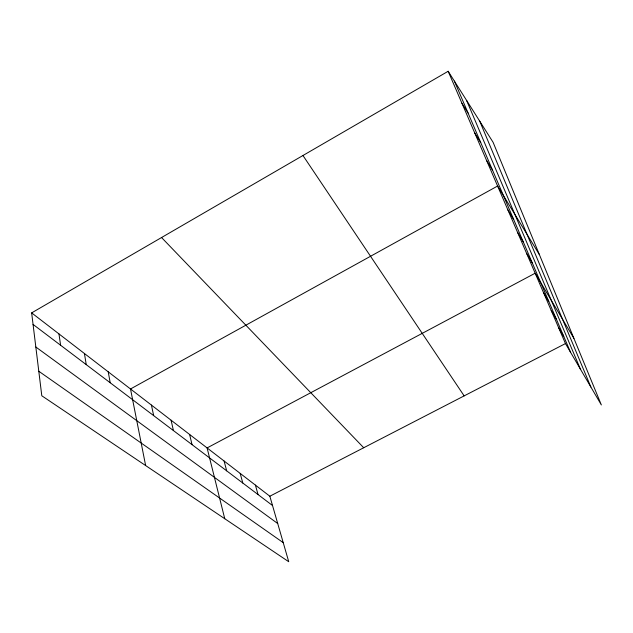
<?xml version="1.0" encoding="UTF-8"?>
<svg xmlns="http://www.w3.org/2000/svg" width="633" height="633" viewBox="0 0 633 633"><rect width="100%" height="100%" fill="white"/><g stroke="black" fill="none" stroke-linecap="round" stroke-linejoin="round"><path stroke-width="0.95" d="M31.65 312.884L269.84 496.217L288.735 561.724L41.794 395.775L31.65 312.884L448.164 71.276L493.091 142.306L601.35 404.946L565.467 343.569L448.164 71.276M269.84 496.217L565.467 343.569M38.795 371.247L283.228 542.647M35.828 347.003L277.721 523.538M33.058 324.413L272.514 505.506M161.557 237.533L363.714 447.745M302.962 155.512L464.155 395.886M461.932 103.234L468.056 113.03M474.695 132.851L480.724 142.591M486.548 160.378L492.482 170.048M539.403 254.648L497.601 186.023L130.509 388.978L145.63 465.556M507.919 209.982L513.656 219.469M517.58 232.406L523.222 241.79M526.64 253.445L532.187 262.719M573.917 338.386L535.162 273.219L207.094 447.927L224.755 518.728M543.423 292.391L548.771 301.435M551.201 310.439L556.454 319.364M558.535 327.475L563.702 336.281M454.383 81.103L570.547 352.249M466.592 100.402L580.406 369.126M479.743 121.196L590.874 387.032M255.408 485.115L258.05 494.571M240.184 473.397L242.795 483.026M224.106 461.022L226.661 470.825M189.615 434.467L192.036 444.643M171.084 420.209L173.426 430.567M151.422 405.073L153.661 415.62M108.227 371.824L110.205 382.759M84.426 353.507L86.254 364.64M58.964 333.908L60.602 345.238"/></g></svg>
